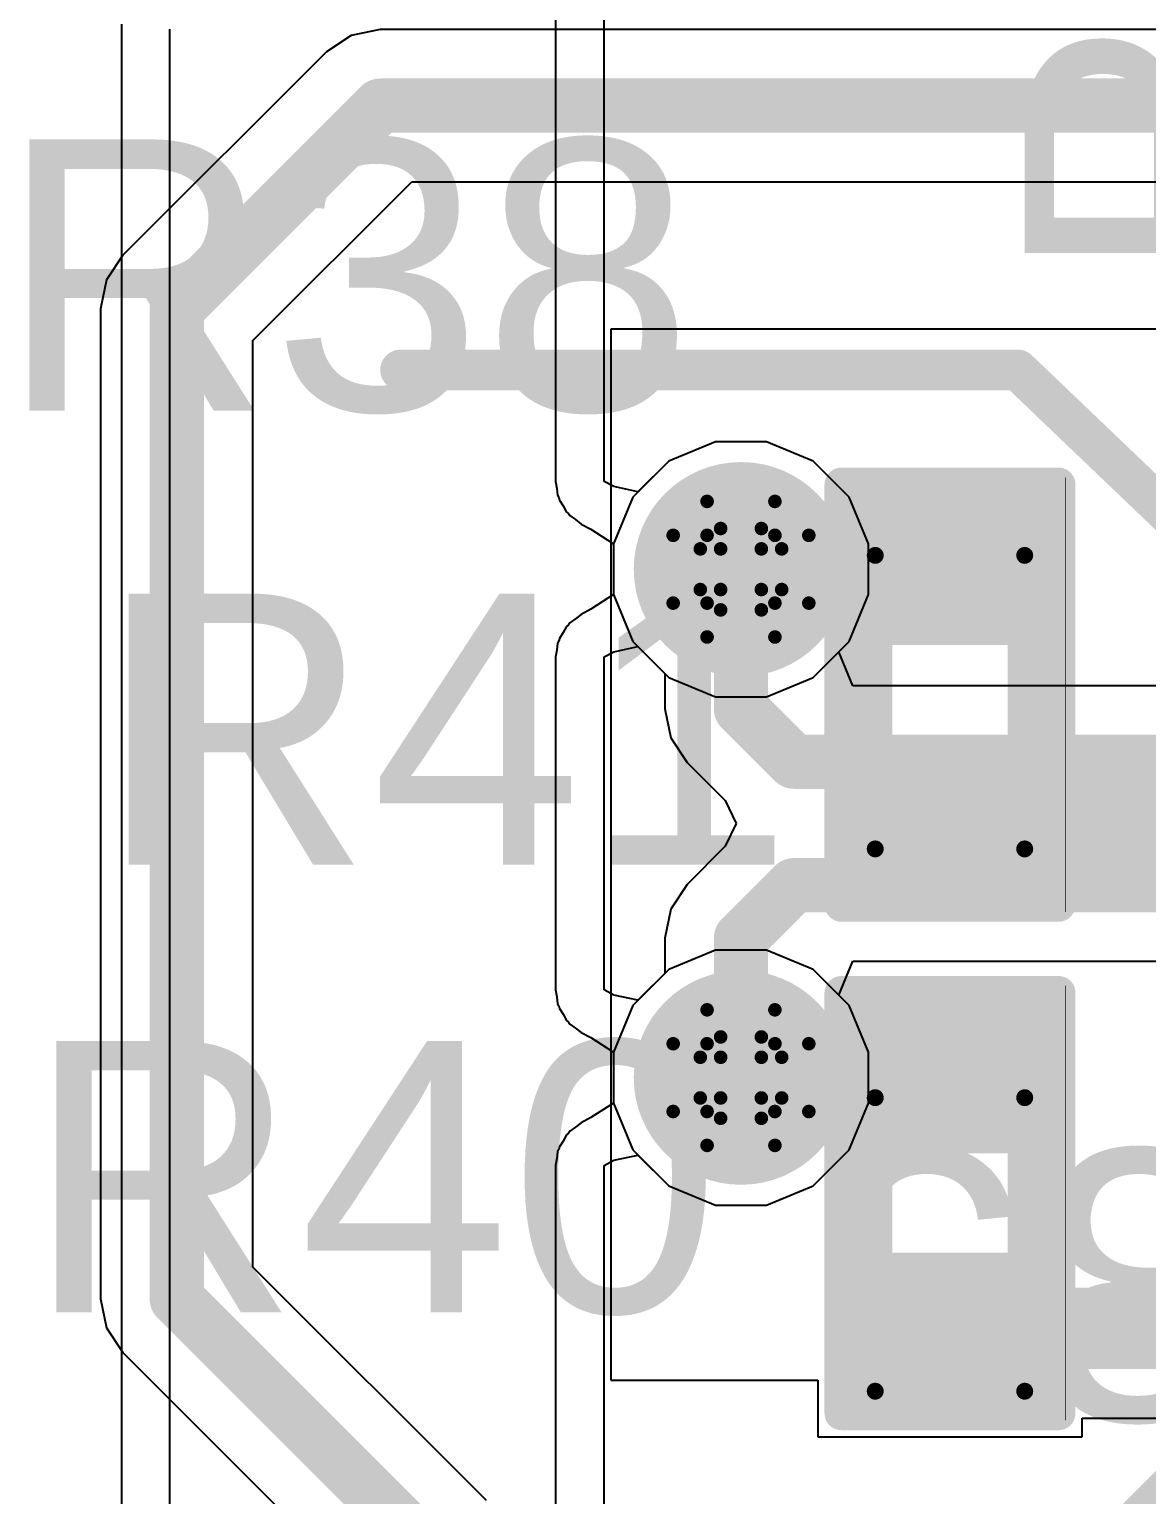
# Model space of a CAD drawing. Header units: inches. Extents: x -0.1 to 17.9, y -0.8 to 4.8.
# Drawn here: x 0.1643 to 0.329, y 1.1131 to 1.3293 of the extents above; entities that cross this region are included whole.
import ezdxf

# ---------------------------------------------------------------- set-up
doc = ezdxf.new("R2010")
doc.units = ezdxf.units.IN
doc.header["$MEASUREMENT"] = 0
for name, color, linetype in [('Bottom Layer 1', 5, 'Continuous'), ('Bottom Overlay', 54, 'Continuous'), ('Bottom Solder', 6, 'Continuous'), ('Drill Drawing', 1, 'Continuous'), ('GND+Signal', 16, 'Continuous'), ('Pad Holes', 156, 'Continuous'), ('PWR+Signal', 76, 'Continuous'), ('Top 3D Body', 56, 'Continuous'), ('Top Layer 1', 1, 'Continuous'), ('Top Overlay', 2, 'Continuous'), ('Top Paste', 8, 'Continuous'), ('Top Solder', 216, 'Continuous'), ('Via Holes', 16, 'Continuous')]:
    doc.layers.add(name, color=color, linetype=linetype)
doc.styles.add('Arial', font='', dxfattribs={"height": 0.2})
doc.styles.get('Arial').set_extended_font_data('Arial')

# ---------------------------------------------------------------- blocks, each defined once
blk = doc.blocks.new('R___0402_123')
at = {"layer": 'Top Layer 1'}
for points in [[(-0.0275, -0.0125), (-0.0275, 0.0125), (-0.0095, 0.0125), (-0.0095, -0.0125)], [(0.0095, -0.0125), (0.0095, 0.0125), (0.0275, 0.0125), (0.0275, -0.0125)]]:
    blk.add_hatch(color=1, dxfattribs=at).paths.add_polyline_path(points)
at = {"layer": 'Top Paste'}
for points in [[(-0.0275, -0.0125), (-0.0275, 0.0125), (-0.0095, 0.0125), (-0.0095, -0.0125)], [(0.0095, -0.0125), (0.0095, 0.0125), (0.0275, 0.0125), (0.0275, -0.0125)]]:
    blk.add_hatch(color=8, dxfattribs=at).paths.add_polyline_path(points)
at = {"layer": 'Top Solder'}
for points in [[(-0.02966, -0.01467), (-0.02966, 0.01466), (-0.00733, 0.01466), (-0.00733, -0.01467)], [(0.00734, -0.01467), (0.00734, 0.01466), (0.02967, 0.01466), (0.02967, -0.01467)]]:
    blk.add_hatch(color=216, dxfattribs=at).paths.add_polyline_path(points)
at = {"layer": 'Top Overlay'}
for points in [[(-0.031, 0.016, 0.005, 0.005, 0), (-0.031, -0.016, 0.005, 0.005, 0)], [(-0.031, 0.016, 0.005, 0.005, 0), (0.031, 0.016, 0.005, 0.005, 0)], [(0.031, 0.016, 0.005, 0.005, 0), (0.031, -0.016, 0.005, 0.005, 0)], [(-0.031, -0.016, 0.005, 0.005, 0), (0.031, -0.016, 0.005, 0.005, 0)], [(-0.032, -0.017, 0.000127, 0.000127, 0), (0.032, -0.017, 0.000127, 0.000127, 0)]]:
    blk.add_lwpolyline(points, format="xyseb", dxfattribs=at)
for points in [[(-0.03225, 0.016, 0.0025, 0.0025, 1), (-0.02975, 0.016, 0.0025, 0.0025, 1)], [(-0.03225, 0.016, 0.0025, 0.0025, 1), (-0.02975, 0.016, 0.0025, 0.0025, 1)], [(0.02975, 0.016, 0.0025, 0.0025, 1), (0.03225, 0.016, 0.0025, 0.0025, 1)], [(0.02975, 0.016, 0.0025, 0.0025, 1), (0.03225, 0.016, 0.0025, 0.0025, 1)], [(-0.03225, -0.016, 0.0025, 0.0025, 1), (-0.02975, -0.016, 0.0025, 0.0025, 1)], [(-0.03225, -0.016, 0.0025, 0.0025, 1), (-0.02975, -0.016, 0.0025, 0.0025, 1)], [(0.02975, -0.016, 0.0025, 0.0025, 1), (0.03225, -0.016, 0.0025, 0.0025, 1)], [(0.02975, -0.016, 0.0025, 0.0025, 1), (0.03225, -0.016, 0.0025, 0.0025, 1)], [(-0.03203, -0.017, 0.0000635, 0.0000635, 1), (-0.03197, -0.017, 0.0000635, 0.0000635, 1)], [(0.03197, -0.017, 0.0000635, 0.0000635, 1), (0.03203, -0.017, 0.0000635, 0.0000635, 1)]]:
    blk.add_lwpolyline(points, format="xyseb", close=True, dxfattribs=at)
blk = doc.blocks.new('R___0402_124')
at = {"layer": 'Top Layer 1'}
for points in [[(-0.0275, -0.0125), (-0.0275, 0.0125), (-0.0095, 0.0125), (-0.0095, -0.0125)], [(0.0095, -0.0125), (0.0095, 0.0125), (0.0275, 0.0125), (0.0275, -0.0125)]]:
    blk.add_hatch(color=1, dxfattribs=at).paths.add_polyline_path(points)
at = {"layer": 'Top Paste'}
for points in [[(-0.0275, -0.0125), (-0.0275, 0.0125), (-0.0095, 0.0125), (-0.0095, -0.0125)], [(0.0095, -0.0125), (0.0095, 0.0125), (0.0275, 0.0125), (0.0275, -0.0125)]]:
    blk.add_hatch(color=8, dxfattribs=at).paths.add_polyline_path(points)
at = {"layer": 'Top Solder'}
for points in [[(-0.02966, -0.01467), (-0.02966, 0.01466), (-0.00733, 0.01466), (-0.00733, -0.01467)], [(0.00734, -0.01467), (0.00734, 0.01466), (0.02967, 0.01466), (0.02967, -0.01467)]]:
    blk.add_hatch(color=216, dxfattribs=at).paths.add_polyline_path(points)
at = {"layer": 'Top Overlay'}
for points in [[(-0.031, 0.016, 0.005, 0.005, 0), (-0.031, -0.016, 0.005, 0.005, 0)], [(-0.031, 0.016, 0.005, 0.005, 0), (0.031, 0.016, 0.005, 0.005, 0)], [(0.031, 0.016, 0.005, 0.005, 0), (0.031, -0.016, 0.005, 0.005, 0)], [(-0.031, -0.016, 0.005, 0.005, 0), (0.031, -0.016, 0.005, 0.005, 0)], [(-0.032, -0.017, 0.000127, 0.000127, 0), (0.032, -0.017, 0.000127, 0.000127, 0)]]:
    blk.add_lwpolyline(points, format="xyseb", dxfattribs=at)
for points in [[(-0.03225, 0.016, 0.0025, 0.0025, 1), (-0.02975, 0.016, 0.0025, 0.0025, 1)], [(-0.03225, 0.016, 0.0025, 0.0025, 1), (-0.02975, 0.016, 0.0025, 0.0025, 1)], [(0.02975, 0.016, 0.0025, 0.0025, 1), (0.03225, 0.016, 0.0025, 0.0025, 1)], [(0.02975, 0.016, 0.0025, 0.0025, 1), (0.03225, 0.016, 0.0025, 0.0025, 1)], [(-0.03225, -0.016, 0.0025, 0.0025, 1), (-0.02975, -0.016, 0.0025, 0.0025, 1)], [(-0.03225, -0.016, 0.0025, 0.0025, 1), (-0.02975, -0.016, 0.0025, 0.0025, 1)], [(0.02975, -0.016, 0.0025, 0.0025, 1), (0.03225, -0.016, 0.0025, 0.0025, 1)], [(0.02975, -0.016, 0.0025, 0.0025, 1), (0.03225, -0.016, 0.0025, 0.0025, 1)], [(-0.03203, -0.017, 0.0000635, 0.0000635, 1), (-0.03197, -0.017, 0.0000635, 0.0000635, 1)], [(0.03197, -0.017, 0.0000635, 0.0000635, 1), (0.03203, -0.017, 0.0000635, 0.0000635, 1)]]:
    blk.add_lwpolyline(points, format="xyseb", close=True, dxfattribs=at)

msp = doc.modelspace()

# ---------------------------------------------------------------- hatches: boundary and pattern name
at = {"layer": 'Bottom Layer 1'}
h = msp.add_hatch(color=5, dxfattribs=at)
edge = h.paths.add_edge_path()
edge.add_arc((0.26919, 1.24961), 0.01181, 0, 360)
h = msp.add_hatch(color=5, dxfattribs=at)
edge = h.paths.add_edge_path()
edge.add_arc((0.26919, 1.17461), 0.01181, 0, 360)
at = {"layer": 'Bottom Solder'}
h = msp.add_hatch(color=6, dxfattribs=at)
edge = h.paths.add_edge_path()
edge.add_arc((0.26919, 1.24961), 0.01581, 0, 360)
h = msp.add_hatch(color=6, dxfattribs=at)
edge = h.paths.add_edge_path()
edge.add_arc((0.26919, 1.17461), 0.01581, 0, 360)
at = {"layer": 'GND+Signal'}
h = msp.add_hatch(color=16, dxfattribs=at)
edge = h.paths.add_edge_path()
edge.add_arc((0.26919, 1.24961), 0.01181, 0, 360)
h = msp.add_hatch(color=16, dxfattribs=at)
edge = h.paths.add_edge_path()
edge.add_arc((0.26919, 1.17461), 0.01181, 0, 360)
at = {"layer": 'Pad Holes'}
h = msp.add_hatch(color=7, dxfattribs=at)
edge = h.paths.add_edge_path()
edge.add_arc((0.219, 1.279), 0.0015, 0, 360)
h = msp.add_hatch(color=7, dxfattribs=at)
edge = h.paths.add_edge_path()
edge.add_arc((0.31, 1.279), 0.0015, 0, 360)
h = msp.add_hatch(color=7, dxfattribs=at)
edge = h.paths.add_edge_path()
edge.add_arc((0.31, 1.279), 0.0015, 0, 360)
h = msp.add_hatch(color=7, dxfattribs=at)
edge = h.paths.add_edge_path()
edge.add_arc((0.28898, 1.25165), 0.00125, 0, 360)
h = msp.add_hatch(color=7, dxfattribs=at)
edge = h.paths.add_edge_path()
edge.add_arc((0.31102, 1.25165), 0.00125, 0, 360)
h = msp.add_hatch(color=7, dxfattribs=at)
edge = h.paths.add_edge_path()
edge.add_arc((0.28898, 1.20835), 0.00125, 0, 360)
h = msp.add_hatch(color=7, dxfattribs=at)
edge = h.paths.add_edge_path()
edge.add_arc((0.31102, 1.20835), 0.00125, 0, 360)
h = msp.add_hatch(color=7, dxfattribs=at)
edge = h.paths.add_edge_path()
edge.add_arc((0.28898, 1.17165), 0.00125, 0, 360)
h = msp.add_hatch(color=7, dxfattribs=at)
edge = h.paths.add_edge_path()
edge.add_arc((0.31102, 1.17165), 0.00125, 0, 360)
h = msp.add_hatch(color=7, dxfattribs=at)
edge = h.paths.add_edge_path()
edge.add_arc((0.28898, 1.12835), 0.00125, 0, 360)
h = msp.add_hatch(color=7, dxfattribs=at)
edge = h.paths.add_edge_path()
edge.add_arc((0.31102, 1.12835), 0.00125, 0, 360)
at = {"layer": 'PWR+Signal'}
h = msp.add_hatch(color=76, dxfattribs=at)
edge = h.paths.add_edge_path()
edge.add_arc((0.26919, 1.24961), 0.01181, 0, 360)
h = msp.add_hatch(color=76, dxfattribs=at)
edge = h.paths.add_edge_path()
edge.add_arc((0.26919, 1.17461), 0.01181, 0, 360)
at = {"layer": 'Top 3D Body'}
h = msp.add_hatch(color=56, dxfattribs=at)
edge = h.paths.add_edge_path()
edge.add_arc((0.219, 1.279), 0.0015, 0, 360)
h = msp.add_hatch(color=56, dxfattribs=at)
edge = h.paths.add_edge_path()
edge.add_arc((0.31, 1.279), 0.0015, 0, 360)
h = msp.add_hatch(color=56, dxfattribs=at)
edge = h.paths.add_edge_path()
edge.add_arc((0.31, 1.279), 0.0015, 0, 360)
h = msp.add_hatch(color=56, dxfattribs=at)
edge = h.paths.add_edge_path()
edge.add_arc((0.28898, 1.25165), 0.00125, 0, 360)
h = msp.add_hatch(color=56, dxfattribs=at)
edge = h.paths.add_edge_path()
edge.add_arc((0.31102, 1.25165), 0.00125, 0, 360)
h = msp.add_hatch(color=56, dxfattribs=at)
edge = h.paths.add_edge_path()
edge.add_arc((0.28898, 1.20835), 0.00125, 0, 360)
h = msp.add_hatch(color=56, dxfattribs=at)
edge = h.paths.add_edge_path()
edge.add_arc((0.31102, 1.20835), 0.00125, 0, 360)
h = msp.add_hatch(color=56, dxfattribs=at)
edge = h.paths.add_edge_path()
edge.add_arc((0.28898, 1.17165), 0.00125, 0, 360)
h = msp.add_hatch(color=56, dxfattribs=at)
edge = h.paths.add_edge_path()
edge.add_arc((0.31102, 1.17165), 0.00125, 0, 360)
h = msp.add_hatch(color=56, dxfattribs=at)
edge = h.paths.add_edge_path()
edge.add_arc((0.28898, 1.12835), 0.00125, 0, 360)
h = msp.add_hatch(color=56, dxfattribs=at)
edge = h.paths.add_edge_path()
edge.add_arc((0.31102, 1.12835), 0.00125, 0, 360)
at = {"layer": 'Top Layer 1'}
h = msp.add_hatch(color=1, dxfattribs=at)
edge = h.paths.add_edge_path()
edge.add_arc((0.26919, 1.24961), 0.01181, 0, 360)
h = msp.add_hatch(color=1, dxfattribs=at)
edge = h.paths.add_edge_path()
edge.add_arc((0.26919, 1.17461), 0.01181, 0, 360)
at = {"layer": 'Via Holes'}
h = msp.add_hatch(color=7, dxfattribs=at)
edge = h.paths.add_edge_path()
edge.add_arc((0.26919, 1.24961), 0.00591, 0, 360)
h = msp.add_hatch(color=7, dxfattribs=at)
edge = h.paths.add_edge_path()
edge.add_arc((0.26919, 1.17461), 0.00591, 0, 360)

# ---------------------------------------------------------------- linework, layer by layer
at = {"layer": 'Bottom Layer 1'}
for p, q in [((0.26545, 1.26842), (0.25853, 1.26555)), ((0.27293, 1.26842), (0.26545, 1.26842)), ((0.27985, 1.26555), (0.27293, 1.26842)), ((0.25853, 1.26555), (0.25324, 1.26026)), ((0.28514, 1.26026), (0.27985, 1.26555)), ((0.25324, 1.26026), (0.25038, 1.25335)), ((0.288, 1.25335), (0.28514, 1.26026)), ((0.25038, 1.25335), (0.25038, 1.24586)), ((0.288, 1.24586), (0.288, 1.25335)), ((0.25038, 1.24586), (0.25324, 1.23895)), ((0.28514, 1.23895), (0.288, 1.24586)), ((0.25324, 1.23895), (0.25853, 1.23366)), ((0.27985, 1.23366), (0.28514, 1.23895)), ((0.25853, 1.23366), (0.26545, 1.2308)), ((0.27293, 1.2308), (0.27985, 1.23366)), ((0.26545, 1.2308), (0.27293, 1.2308)), ((0.26545, 1.19342), (0.25853, 1.19055)), ((0.27293, 1.19342), (0.26545, 1.19342)), ((0.27985, 1.19055), (0.27293, 1.19342)), ((0.25853, 1.19055), (0.25324, 1.18526)), ((0.28514, 1.18526), (0.27985, 1.19055)), ((0.25324, 1.18526), (0.25038, 1.17835)), ((0.288, 1.17835), (0.28514, 1.18526)), ((0.25038, 1.17835), (0.25038, 1.17086)), ((0.288, 1.17086), (0.288, 1.17835)), ((0.25038, 1.17086), (0.25324, 1.16395)), ((0.28514, 1.16395), (0.288, 1.17086)), ((0.25324, 1.16395), (0.25853, 1.15866)), ((0.27985, 1.15866), (0.28514, 1.16395)), ((0.25853, 1.15866), (0.26545, 1.15579)), ((0.27293, 1.15579), (0.27985, 1.15866)), ((0.26545, 1.15579), (0.27293, 1.15579))]:
    msp.add_line(p, q, dxfattribs=at)
at = {"layer": 'Drill Drawing'}
for points in [[(0.26419, 1.25461, 0.002, 0.002, 0), (0.26419, 1.25961, 0.002, 0.002, 0)], [(0.26419, 1.25961, 0.002, 0.002, 0), (0.27419, 1.25961, 0.002, 0.002, 0)], [(0.27419, 1.25461, 0.002, 0.002, 0), (0.27419, 1.25961, 0.002, 0.002, 0)], [(0.26619, 1.25261, 0.002, 0.002, 0), (0.26619, 1.25561, 0.002, 0.002, 0)], [(0.26619, 1.25561, 0.002, 0.002, 0), (0.27219, 1.25561, 0.002, 0.002, 0)], [(0.27219, 1.25261, 0.002, 0.002, 0), (0.27219, 1.25561, 0.002, 0.002, 0)], [(0.25919, 1.24461, 0.002, 0.002, 0), (0.25919, 1.25461, 0.002, 0.002, 0)], [(0.25919, 1.25461, 0.002, 0.002, 0), (0.26419, 1.25461, 0.002, 0.002, 0)], [(0.27419, 1.25461, 0.002, 0.002, 0), (0.27919, 1.25461, 0.002, 0.002, 0)], [(0.27919, 1.24461, 0.002, 0.002, 0), (0.27919, 1.25461, 0.002, 0.002, 0)], [(0.26319, 1.24661, 0.002, 0.002, 0), (0.26319, 1.25261, 0.002, 0.002, 0)], [(0.26319, 1.25261, 0.002, 0.002, 0), (0.26619, 1.25261, 0.002, 0.002, 0)], [(0.27219, 1.25261, 0.002, 0.002, 0), (0.27519, 1.25261, 0.002, 0.002, 0)], [(0.27519, 1.24661, 0.002, 0.002, 0), (0.27519, 1.25261, 0.002, 0.002, 0)], [(0.26319, 1.24661, 0.002, 0.002, 0), (0.26619, 1.24661, 0.002, 0.002, 0)], [(0.26619, 1.24361, 0.002, 0.002, 0), (0.26619, 1.24661, 0.002, 0.002, 0)], [(0.27219, 1.24661, 0.002, 0.002, 0), (0.27519, 1.24661, 0.002, 0.002, 0)], [(0.27219, 1.24361, 0.002, 0.002, 0), (0.27219, 1.24661, 0.002, 0.002, 0)], [(0.25919, 1.24461, 0.002, 0.002, 0), (0.26419, 1.24461, 0.002, 0.002, 0)], [(0.26419, 1.23961, 0.002, 0.002, 0), (0.26419, 1.24461, 0.002, 0.002, 0)], [(0.27419, 1.24461, 0.002, 0.002, 0), (0.27919, 1.24461, 0.002, 0.002, 0)], [(0.27419, 1.23961, 0.002, 0.002, 0), (0.27419, 1.24461, 0.002, 0.002, 0)], [(0.26619, 1.24361, 0.002, 0.002, 0), (0.27219, 1.24361, 0.002, 0.002, 0)], [(0.26419, 1.23961, 0.002, 0.002, 0), (0.27419, 1.23961, 0.002, 0.002, 0)], [(0.26419, 1.17961, 0.002, 0.002, 0), (0.26419, 1.18461, 0.002, 0.002, 0)], [(0.26419, 1.18461, 0.002, 0.002, 0), (0.27419, 1.18461, 0.002, 0.002, 0)], [(0.27419, 1.17961, 0.002, 0.002, 0), (0.27419, 1.18461, 0.002, 0.002, 0)], [(0.25919, 1.16961, 0.002, 0.002, 0), (0.25919, 1.17961, 0.002, 0.002, 0)], [(0.25919, 1.17961, 0.002, 0.002, 0), (0.26419, 1.17961, 0.002, 0.002, 0)], [(0.26619, 1.17761, 0.002, 0.002, 0), (0.26619, 1.18061, 0.002, 0.002, 0)], [(0.26619, 1.18061, 0.002, 0.002, 0), (0.27219, 1.18061, 0.002, 0.002, 0)], [(0.27219, 1.17761, 0.002, 0.002, 0), (0.27219, 1.18061, 0.002, 0.002, 0)], [(0.27419, 1.17961, 0.002, 0.002, 0), (0.27919, 1.17961, 0.002, 0.002, 0)], [(0.27919, 1.16961, 0.002, 0.002, 0), (0.27919, 1.17961, 0.002, 0.002, 0)], [(0.26319, 1.17161, 0.002, 0.002, 0), (0.26319, 1.17761, 0.002, 0.002, 0)], [(0.26319, 1.17761, 0.002, 0.002, 0), (0.26619, 1.17761, 0.002, 0.002, 0)], [(0.27219, 1.17761, 0.002, 0.002, 0), (0.27519, 1.17761, 0.002, 0.002, 0)], [(0.27519, 1.17161, 0.002, 0.002, 0), (0.27519, 1.17761, 0.002, 0.002, 0)], [(0.26319, 1.17161, 0.002, 0.002, 0), (0.26619, 1.17161, 0.002, 0.002, 0)], [(0.26619, 1.16861, 0.002, 0.002, 0), (0.26619, 1.17161, 0.002, 0.002, 0)], [(0.27219, 1.17161, 0.002, 0.002, 0), (0.27519, 1.17161, 0.002, 0.002, 0)], [(0.27219, 1.16861, 0.002, 0.002, 0), (0.27219, 1.17161, 0.002, 0.002, 0)], [(0.25919, 1.16961, 0.002, 0.002, 0), (0.26419, 1.16961, 0.002, 0.002, 0)], [(0.26419, 1.16461, 0.002, 0.002, 0), (0.26419, 1.16961, 0.002, 0.002, 0)], [(0.26619, 1.16861, 0.002, 0.002, 0), (0.27219, 1.16861, 0.002, 0.002, 0)], [(0.27419, 1.16961, 0.002, 0.002, 0), (0.27919, 1.16961, 0.002, 0.002, 0)], [(0.27419, 1.16461, 0.002, 0.002, 0), (0.27419, 1.16961, 0.002, 0.002, 0)], [(0.26419, 1.16461, 0.002, 0.002, 0), (0.27419, 1.16461, 0.002, 0.002, 0)]]:
    msp.add_lwpolyline(points, format="xyseb", dxfattribs=at)
for points in [[(0.26369, 1.25961, 0.001, 0.001, 1), (0.26469, 1.25961, 0.001, 0.001, 1)], [(0.26369, 1.25961, 0.001, 0.001, 1), (0.26469, 1.25961, 0.001, 0.001, 1)], [(0.27369, 1.25961, 0.001, 0.001, 1), (0.27469, 1.25961, 0.001, 0.001, 1)], [(0.27369, 1.25961, 0.001, 0.001, 1), (0.27469, 1.25961, 0.001, 0.001, 1)], [(0.26569, 1.25561, 0.001, 0.001, 1), (0.26669, 1.25561, 0.001, 0.001, 1)], [(0.26569, 1.25561, 0.001, 0.001, 1), (0.26669, 1.25561, 0.001, 0.001, 1)], [(0.27169, 1.25561, 0.001, 0.001, 1), (0.27269, 1.25561, 0.001, 0.001, 1)], [(0.27169, 1.25561, 0.001, 0.001, 1), (0.27269, 1.25561, 0.001, 0.001, 1)], [(0.25869, 1.25461, 0.001, 0.001, 1), (0.25969, 1.25461, 0.001, 0.001, 1)], [(0.25869, 1.25461, 0.001, 0.001, 1), (0.25969, 1.25461, 0.001, 0.001, 1)], [(0.26369, 1.25461, 0.001, 0.001, 1), (0.26469, 1.25461, 0.001, 0.001, 1)], [(0.26369, 1.25461, 0.001, 0.001, 1), (0.26469, 1.25461, 0.001, 0.001, 1)], [(0.27369, 1.25461, 0.001, 0.001, 1), (0.27469, 1.25461, 0.001, 0.001, 1)], [(0.27369, 1.25461, 0.001, 0.001, 1), (0.27469, 1.25461, 0.001, 0.001, 1)], [(0.27869, 1.25461, 0.001, 0.001, 1), (0.27969, 1.25461, 0.001, 0.001, 1)], [(0.27869, 1.25461, 0.001, 0.001, 1), (0.27969, 1.25461, 0.001, 0.001, 1)], [(0.26269, 1.25261, 0.001, 0.001, 1), (0.26369, 1.25261, 0.001, 0.001, 1)], [(0.26269, 1.25261, 0.001, 0.001, 1), (0.26369, 1.25261, 0.001, 0.001, 1)], [(0.26569, 1.25261, 0.001, 0.001, 1), (0.26669, 1.25261, 0.001, 0.001, 1)], [(0.26569, 1.25261, 0.001, 0.001, 1), (0.26669, 1.25261, 0.001, 0.001, 1)], [(0.27169, 1.25261, 0.001, 0.001, 1), (0.27269, 1.25261, 0.001, 0.001, 1)], [(0.27169, 1.25261, 0.001, 0.001, 1), (0.27269, 1.25261, 0.001, 0.001, 1)], [(0.27469, 1.25261, 0.001, 0.001, 1), (0.27569, 1.25261, 0.001, 0.001, 1)], [(0.27469, 1.25261, 0.001, 0.001, 1), (0.27569, 1.25261, 0.001, 0.001, 1)], [(0.26269, 1.24661, 0.001, 0.001, 1), (0.26369, 1.24661, 0.001, 0.001, 1)], [(0.26269, 1.24661, 0.001, 0.001, 1), (0.26369, 1.24661, 0.001, 0.001, 1)], [(0.26569, 1.24661, 0.001, 0.001, 1), (0.26669, 1.24661, 0.001, 0.001, 1)], [(0.26569, 1.24661, 0.001, 0.001, 1), (0.26669, 1.24661, 0.001, 0.001, 1)], [(0.27169, 1.24661, 0.001, 0.001, 1), (0.27269, 1.24661, 0.001, 0.001, 1)], [(0.27169, 1.24661, 0.001, 0.001, 1), (0.27269, 1.24661, 0.001, 0.001, 1)], [(0.27469, 1.24661, 0.001, 0.001, 1), (0.27569, 1.24661, 0.001, 0.001, 1)], [(0.27469, 1.24661, 0.001, 0.001, 1), (0.27569, 1.24661, 0.001, 0.001, 1)], [(0.25869, 1.24461, 0.001, 0.001, 1), (0.25969, 1.24461, 0.001, 0.001, 1)], [(0.25869, 1.24461, 0.001, 0.001, 1), (0.25969, 1.24461, 0.001, 0.001, 1)], [(0.26369, 1.24461, 0.001, 0.001, 1), (0.26469, 1.24461, 0.001, 0.001, 1)], [(0.26369, 1.24461, 0.001, 0.001, 1), (0.26469, 1.24461, 0.001, 0.001, 1)], [(0.27369, 1.24461, 0.001, 0.001, 1), (0.27469, 1.24461, 0.001, 0.001, 1)], [(0.27369, 1.24461, 0.001, 0.001, 1), (0.27469, 1.24461, 0.001, 0.001, 1)], [(0.27869, 1.24461, 0.001, 0.001, 1), (0.27969, 1.24461, 0.001, 0.001, 1)], [(0.27869, 1.24461, 0.001, 0.001, 1), (0.27969, 1.24461, 0.001, 0.001, 1)], [(0.26569, 1.24361, 0.001, 0.001, 1), (0.26669, 1.24361, 0.001, 0.001, 1)], [(0.26569, 1.24361, 0.001, 0.001, 1), (0.26669, 1.24361, 0.001, 0.001, 1)], [(0.27169, 1.24361, 0.001, 0.001, 1), (0.27269, 1.24361, 0.001, 0.001, 1)], [(0.27169, 1.24361, 0.001, 0.001, 1), (0.27269, 1.24361, 0.001, 0.001, 1)], [(0.26369, 1.23961, 0.001, 0.001, 1), (0.26469, 1.23961, 0.001, 0.001, 1)], [(0.26369, 1.23961, 0.001, 0.001, 1), (0.26469, 1.23961, 0.001, 0.001, 1)], [(0.27369, 1.23961, 0.001, 0.001, 1), (0.27469, 1.23961, 0.001, 0.001, 1)], [(0.27369, 1.23961, 0.001, 0.001, 1), (0.27469, 1.23961, 0.001, 0.001, 1)], [(0.26369, 1.18461, 0.001, 0.001, 1), (0.26469, 1.18461, 0.001, 0.001, 1)], [(0.26369, 1.18461, 0.001, 0.001, 1), (0.26469, 1.18461, 0.001, 0.001, 1)], [(0.27369, 1.18461, 0.001, 0.001, 1), (0.27469, 1.18461, 0.001, 0.001, 1)], [(0.27369, 1.18461, 0.001, 0.001, 1), (0.27469, 1.18461, 0.001, 0.001, 1)], [(0.25869, 1.17961, 0.001, 0.001, 1), (0.25969, 1.17961, 0.001, 0.001, 1)], [(0.25869, 1.17961, 0.001, 0.001, 1), (0.25969, 1.17961, 0.001, 0.001, 1)], [(0.26369, 1.17961, 0.001, 0.001, 1), (0.26469, 1.17961, 0.001, 0.001, 1)], [(0.26369, 1.17961, 0.001, 0.001, 1), (0.26469, 1.17961, 0.001, 0.001, 1)], [(0.26569, 1.18061, 0.001, 0.001, 1), (0.26669, 1.18061, 0.001, 0.001, 1)], [(0.26569, 1.18061, 0.001, 0.001, 1), (0.26669, 1.18061, 0.001, 0.001, 1)], [(0.27169, 1.18061, 0.001, 0.001, 1), (0.27269, 1.18061, 0.001, 0.001, 1)], [(0.27169, 1.18061, 0.001, 0.001, 1), (0.27269, 1.18061, 0.001, 0.001, 1)], [(0.27369, 1.17961, 0.001, 0.001, 1), (0.27469, 1.17961, 0.001, 0.001, 1)], [(0.27369, 1.17961, 0.001, 0.001, 1), (0.27469, 1.17961, 0.001, 0.001, 1)], [(0.27869, 1.17961, 0.001, 0.001, 1), (0.27969, 1.17961, 0.001, 0.001, 1)], [(0.27869, 1.17961, 0.001, 0.001, 1), (0.27969, 1.17961, 0.001, 0.001, 1)], [(0.26269, 1.17761, 0.001, 0.001, 1), (0.26369, 1.17761, 0.001, 0.001, 1)], [(0.26269, 1.17761, 0.001, 0.001, 1), (0.26369, 1.17761, 0.001, 0.001, 1)], [(0.26569, 1.17761, 0.001, 0.001, 1), (0.26669, 1.17761, 0.001, 0.001, 1)], [(0.26569, 1.17761, 0.001, 0.001, 1), (0.26669, 1.17761, 0.001, 0.001, 1)], [(0.27169, 1.17761, 0.001, 0.001, 1), (0.27269, 1.17761, 0.001, 0.001, 1)], [(0.27169, 1.17761, 0.001, 0.001, 1), (0.27269, 1.17761, 0.001, 0.001, 1)], [(0.27469, 1.17761, 0.001, 0.001, 1), (0.27569, 1.17761, 0.001, 0.001, 1)], [(0.27469, 1.17761, 0.001, 0.001, 1), (0.27569, 1.17761, 0.001, 0.001, 1)], [(0.26269, 1.17161, 0.001, 0.001, 1), (0.26369, 1.17161, 0.001, 0.001, 1)], [(0.26269, 1.17161, 0.001, 0.001, 1), (0.26369, 1.17161, 0.001, 0.001, 1)], [(0.26569, 1.17161, 0.001, 0.001, 1), (0.26669, 1.17161, 0.001, 0.001, 1)], [(0.26569, 1.17161, 0.001, 0.001, 1), (0.26669, 1.17161, 0.001, 0.001, 1)], [(0.27169, 1.17161, 0.001, 0.001, 1), (0.27269, 1.17161, 0.001, 0.001, 1)], [(0.27169, 1.17161, 0.001, 0.001, 1), (0.27269, 1.17161, 0.001, 0.001, 1)], [(0.27469, 1.17161, 0.001, 0.001, 1), (0.27569, 1.17161, 0.001, 0.001, 1)], [(0.27469, 1.17161, 0.001, 0.001, 1), (0.27569, 1.17161, 0.001, 0.001, 1)], [(0.25869, 1.16961, 0.001, 0.001, 1), (0.25969, 1.16961, 0.001, 0.001, 1)], [(0.25869, 1.16961, 0.001, 0.001, 1), (0.25969, 1.16961, 0.001, 0.001, 1)], [(0.26369, 1.16961, 0.001, 0.001, 1), (0.26469, 1.16961, 0.001, 0.001, 1)], [(0.26369, 1.16961, 0.001, 0.001, 1), (0.26469, 1.16961, 0.001, 0.001, 1)], [(0.26569, 1.16861, 0.001, 0.001, 1), (0.26669, 1.16861, 0.001, 0.001, 1)], [(0.26569, 1.16861, 0.001, 0.001, 1), (0.26669, 1.16861, 0.001, 0.001, 1)], [(0.27169, 1.16861, 0.001, 0.001, 1), (0.27269, 1.16861, 0.001, 0.001, 1)], [(0.27169, 1.16861, 0.001, 0.001, 1), (0.27269, 1.16861, 0.001, 0.001, 1)], [(0.27369, 1.16961, 0.001, 0.001, 1), (0.27469, 1.16961, 0.001, 0.001, 1)], [(0.27369, 1.16961, 0.001, 0.001, 1), (0.27469, 1.16961, 0.001, 0.001, 1)], [(0.27869, 1.16961, 0.001, 0.001, 1), (0.27969, 1.16961, 0.001, 0.001, 1)], [(0.27869, 1.16961, 0.001, 0.001, 1), (0.27969, 1.16961, 0.001, 0.001, 1)], [(0.26369, 1.16461, 0.001, 0.001, 1), (0.26469, 1.16461, 0.001, 0.001, 1)], [(0.26369, 1.16461, 0.001, 0.001, 1), (0.26469, 1.16461, 0.001, 0.001, 1)], [(0.27369, 1.16461, 0.001, 0.001, 1), (0.27469, 1.16461, 0.001, 0.001, 1)], [(0.27369, 1.16461, 0.001, 0.001, 1), (0.27469, 1.16461, 0.001, 0.001, 1)]]:
    msp.add_lwpolyline(points, format="xyseb", close=True, dxfattribs=at)
at = {"layer": 'GND+Signal'}
for p, q in [((0.21171, 1.32836), (0.20807, 1.32593)), ((0.216, 1.32922), (0.21171, 1.32836)), ((0.83735, 1.32922), (0.216, 1.32922)), ((0.216, 1.32922), (0.216, 1.32922)), ((0.20807, 1.32593), (0.17807, 1.29593)), ((0.19722, 1.28335), (0.22065, 1.30678)), ((0.22065, 1.30678), (0.842, 1.30678)), ((0.17807, 1.29593), (0.17564, 1.29229)), ((0.17564, 1.29229), (0.17478, 1.288)), ((0.17478, 1.288), (0.17478, 1.288)), ((0.17478, 1.288), (0.17478, 1.142)), ((0.19722, 1.14665), (0.19722, 1.28335)), ((0.26545, 1.26842), (0.25853, 1.26555)), ((0.27293, 1.26842), (0.26545, 1.26842)), ((0.27985, 1.26555), (0.27293, 1.26842)), ((0.25853, 1.26555), (0.25324, 1.26026)), ((0.28514, 1.26026), (0.27985, 1.26555)), ((0.25324, 1.26026), (0.25038, 1.25335)), ((0.288, 1.25335), (0.28514, 1.26026)), ((0.25038, 1.25335), (0.25038, 1.24586)), ((0.288, 1.24586), (0.288, 1.25335)), ((0.25038, 1.24586), (0.25324, 1.23895)), ((0.28514, 1.23895), (0.288, 1.24586)), ((0.25324, 1.23895), (0.25797, 1.23422)), ((0.28361, 1.23743), (0.28514, 1.23895)), ((0.28569, 1.23243), (0.28361, 1.23743)), ((0.25797, 1.23422), (0.25797, 1.22902)), ((0.36432, 1.23243), (0.28569, 1.23243)), ((0.25797, 1.22902), (0.25797, 1.22902)), ((0.25797, 1.22902), (0.25883, 1.22473)), ((0.25883, 1.22473), (0.26126, 1.22109)), ((0.26126, 1.22109), (0.26687, 1.21548)), ((0.26687, 1.21548), (0.2685, 1.21211)), ((0.2685, 1.21211), (0.26687, 1.20873)), ((0.26687, 1.20873), (0.26126, 1.20312)), ((0.26126, 1.20312), (0.25883, 1.19948)), ((0.25883, 1.19948), (0.25797, 1.19519)), ((0.25797, 1.19519), (0.25797, 1.19519)), ((0.25797, 1.19519), (0.25797, 1.18999)), ((0.28361, 1.18678), (0.28569, 1.19178)), ((0.28569, 1.19178), (0.36432, 1.19178)), ((0.25797, 1.18999), (0.25324, 1.18526)), ((0.28514, 1.18526), (0.28361, 1.18678)), ((0.25324, 1.18526), (0.25038, 1.17835)), ((0.288, 1.17835), (0.28514, 1.18526)), ((0.25038, 1.17835), (0.25038, 1.17086)), ((0.288, 1.17086), (0.288, 1.17835)), ((0.25038, 1.17086), (0.25324, 1.16395)), ((0.28514, 1.16395), (0.288, 1.17086)), ((0.25324, 1.16395), (0.25853, 1.15866)), ((0.27985, 1.15866), (0.28514, 1.16395)), ((0.25853, 1.15866), (0.26545, 1.15579)), ((0.27293, 1.15579), (0.27985, 1.15866)), ((0.26545, 1.15579), (0.27293, 1.15579)), ((0.23165, 1.11222), (0.19722, 1.14665)), ((0.17478, 1.142), (0.17478, 1.142)), ((0.17478, 1.142), (0.17564, 1.13771)), ((0.17564, 1.13771), (0.17807, 1.13407)), ((0.17807, 1.13407), (0.21907, 1.09307))]:
    msp.add_line(p, q, dxfattribs=at)
for points in [[(0.186, 1.288, 0.008, 0.008, 0), (0.216, 1.318, 0.008, 0.008, 0)], [(0.216, 1.318, 0.008, 0.008, 0), (0.842, 1.318, 0.008, 0.008, 0)], [(0.186, 1.142, 0.008, 0.008, 0), (0.186, 1.288, 0.008, 0.008, 0)], [(0.26919, 1.22902, 0.008, 0.008, 0), (0.26919, 1.24961, 0.008, 0.008, 0)], [(0.26919, 1.22902, 0.008, 0.008, 0), (0.277, 1.22121, 0.008, 0.008, 0)], [(0.277, 1.22121, 0.008, 0.008, 0), (0.92346, 1.22121, 0.008, 0.008, 0)], [(0.26919, 1.19519, 0.008, 0.008, 0), (0.277, 1.203, 0.008, 0.008, 0)], [(0.277, 1.203, 0.008, 0.008, 0), (0.931, 1.203, 0.008, 0.008, 0)], [(0.26919, 1.17461, 0.008, 0.008, 0), (0.26919, 1.19519, 0.008, 0.008, 0)], [(0.186, 1.142, 0.008, 0.008, 0), (0.227, 1.101, 0.008, 0.008, 0)]]:
    msp.add_lwpolyline(points, format="xyseb", dxfattribs=at)
for points in [[(0.214, 1.318, 0.004, 0.004, 1), (0.218, 1.318, 0.004, 0.004, 1)], [(0.214, 1.318, 0.004, 0.004, 1), (0.218, 1.318, 0.004, 0.004, 1)], [(0.184, 1.288, 0.004, 0.004, 1), (0.188, 1.288, 0.004, 0.004, 1)], [(0.184, 1.288, 0.004, 0.004, 1), (0.188, 1.288, 0.004, 0.004, 1)], [(0.26719, 1.24961, 0.004, 0.004, 1), (0.27119, 1.24961, 0.004, 0.004, 1)], [(0.26719, 1.22902, 0.004, 0.004, 1), (0.27119, 1.22902, 0.004, 0.004, 1)], [(0.26719, 1.22902, 0.004, 0.004, 1), (0.27119, 1.22902, 0.004, 0.004, 1)], [(0.275, 1.22121, 0.004, 0.004, 1), (0.279, 1.22121, 0.004, 0.004, 1)], [(0.275, 1.22121, 0.004, 0.004, 1), (0.279, 1.22121, 0.004, 0.004, 1)], [(0.275, 1.203, 0.004, 0.004, 1), (0.279, 1.203, 0.004, 0.004, 1)], [(0.275, 1.203, 0.004, 0.004, 1), (0.279, 1.203, 0.004, 0.004, 1)], [(0.26719, 1.19519, 0.004, 0.004, 1), (0.27119, 1.19519, 0.004, 0.004, 1)], [(0.26719, 1.19519, 0.004, 0.004, 1), (0.27119, 1.19519, 0.004, 0.004, 1)], [(0.26719, 1.17461, 0.004, 0.004, 1), (0.27119, 1.17461, 0.004, 0.004, 1)], [(0.184, 1.142, 0.004, 0.004, 1), (0.188, 1.142, 0.004, 0.004, 1)], [(0.184, 1.142, 0.004, 0.004, 1), (0.188, 1.142, 0.004, 0.004, 1)]]:
    msp.add_lwpolyline(points, format="xyseb", close=True, dxfattribs=at)
at = {"layer": 'PWR+Signal'}
for p, q in [((0.24186, 1.39335), (0.24186, 1.26255)), ((0.249, 1.26255), (0.249, 1.39335)), ((0.26545, 1.26842), (0.25853, 1.26555)), ((0.27293, 1.26842), (0.26545, 1.26842)), ((0.27985, 1.26555), (0.27293, 1.26842)), ((0.25853, 1.26555), (0.254, 1.26102)), ((0.28514, 1.26026), (0.27985, 1.26555)), ((0.24186, 1.26255), (0.24206, 1.26154)), ((0.25042, 1.26179), (0.249, 1.26255)), ((0.24206, 1.26154), (0.24216, 1.26051)), ((0.24216, 1.26051), (0.24233, 1.26018)), ((0.254, 1.26102), (0.25042, 1.26179)), ((0.24233, 1.26018), (0.24241, 1.25982)), ((0.24241, 1.25982), (0.24298, 1.25896)), ((0.24298, 1.25896), (0.24346, 1.25805)), ((0.288, 1.25335), (0.28514, 1.26026)), ((0.24346, 1.25805), (0.24375, 1.25781)), ((0.24375, 1.25781), (0.24395, 1.25751)), ((0.24395, 1.25751), (0.24481, 1.25693)), ((0.24481, 1.25693), (0.24561, 1.25627)), ((0.24561, 1.25627), (0.24703, 1.25551)), ((0.24703, 1.25551), (0.25038, 1.25335)), ((0.25038, 1.25335), (0.25038, 1.24586)), ((0.288, 1.24586), (0.288, 1.25335)), ((0.25038, 1.24586), (0.24703, 1.24371)), ((0.28514, 1.23895), (0.288, 1.24586)), ((0.24703, 1.24371), (0.24561, 1.24294)), ((0.24346, 1.24117), (0.24298, 1.24025)), ((0.24375, 1.2414), (0.24346, 1.24117)), ((0.24395, 1.24171), (0.24375, 1.2414)), ((0.24481, 1.24228), (0.24395, 1.24171)), ((0.24561, 1.24294), (0.24481, 1.24228)), ((0.24216, 1.2387), (0.24206, 1.23767)), ((0.24233, 1.23903), (0.24216, 1.2387)), ((0.24241, 1.23939), (0.24233, 1.23903)), ((0.24298, 1.24025), (0.24241, 1.23939)), ((0.27985, 1.23366), (0.28514, 1.23895)), ((0.24206, 1.23767), (0.24186, 1.23666)), ((0.24186, 1.23666), (0.24186, 1.18755)), ((0.249, 1.23666), (0.25042, 1.23743)), ((0.249, 1.18755), (0.249, 1.23666)), ((0.25042, 1.23743), (0.254, 1.23819)), ((0.254, 1.23819), (0.25853, 1.23366)), ((0.25853, 1.23366), (0.26545, 1.2308)), ((0.27293, 1.2308), (0.27985, 1.23366)), ((0.26545, 1.2308), (0.27293, 1.2308)), ((0.26545, 1.19342), (0.25853, 1.19055)), ((0.27293, 1.19342), (0.26545, 1.19342)), ((0.27985, 1.19055), (0.27293, 1.19342)), ((0.25853, 1.19055), (0.254, 1.18602)), ((0.28514, 1.18526), (0.27985, 1.19055)), ((0.24186, 1.18755), (0.24206, 1.18654)), ((0.25042, 1.18679), (0.249, 1.18755)), ((0.254, 1.18602), (0.25042, 1.18679)), ((0.24206, 1.18654), (0.24216, 1.18551)), ((0.24216, 1.18551), (0.24233, 1.18518)), ((0.24233, 1.18518), (0.24241, 1.18482)), ((0.24241, 1.18482), (0.24298, 1.18396)), ((0.288, 1.17835), (0.28514, 1.18526)), ((0.24298, 1.18396), (0.24346, 1.18305)), ((0.24346, 1.18305), (0.24375, 1.18281)), ((0.24375, 1.18281), (0.24395, 1.1825)), ((0.24395, 1.1825), (0.24481, 1.18193)), ((0.24481, 1.18193), (0.24561, 1.18127)), ((0.24561, 1.18127), (0.24703, 1.18051)), ((0.24703, 1.18051), (0.25038, 1.17835)), ((0.25038, 1.17835), (0.25038, 1.17086)), ((0.288, 1.17086), (0.288, 1.17835)), ((0.25038, 1.17086), (0.24703, 1.16871)), ((0.28514, 1.16395), (0.288, 1.17086)), ((0.24561, 1.16794), (0.24481, 1.16728)), ((0.24703, 1.16871), (0.24561, 1.16794)), ((0.24298, 1.16525), (0.24241, 1.16439)), ((0.24346, 1.16617), (0.24298, 1.16525)), ((0.24375, 1.1664), (0.24346, 1.16617)), ((0.24395, 1.16671), (0.24375, 1.1664)), ((0.24481, 1.16728), (0.24395, 1.16671)), ((0.24216, 1.1637), (0.24206, 1.16267)), ((0.24233, 1.16403), (0.24216, 1.1637)), ((0.24241, 1.16439), (0.24233, 1.16403)), ((0.25042, 1.16243), (0.254, 1.16319)), ((0.254, 1.16319), (0.25853, 1.15866)), ((0.27985, 1.15866), (0.28514, 1.16395)), ((0.24206, 1.16267), (0.24186, 1.16166)), ((0.24186, 1.16166), (0.24186, 1.00715)), ((0.249, 1.16166), (0.25042, 1.16243)), ((0.249, 1.00715), (0.249, 1.16166)), ((0.25853, 1.15866), (0.26545, 1.15579)), ((0.27293, 1.15579), (0.27985, 1.15866)), ((0.26545, 1.15579), (0.27293, 1.15579))]:
    msp.add_line(p, q, dxfattribs=at)
at = {"layer": 'Top 3D Body'}
for points in [[(0.219, 1.279, 0.006, 0.006, 0), (0.31, 1.279, 0.006, 0.006, 0)], [(0.31, 1.279, 0.006, 0.006, 0), (0.333, 1.257, 0.006, 0.006, 0)], [(0.28898, 1.20835, 0.005, 0.005, 0), (0.28898, 1.25165, 0.005, 0.005, 0)], [(0.31102, 1.20835, 0.005, 0.005, 0), (0.31102, 1.25165, 0.005, 0.005, 0)], [(0.28898, 1.12835, 0.005, 0.005, 0), (0.28898, 1.17165, 0.005, 0.005, 0)], [(0.31102, 1.12835, 0.005, 0.005, 0), (0.31102, 1.17165, 0.005, 0.005, 0)], [(0.318, 1.1, 0.006, 0.006, 0), (0.336, 1.118, 0.006, 0.006, 0)]]:
    msp.add_lwpolyline(points, format="xyseb", dxfattribs=at)
for points in [[(0.2175, 1.279, 0.003, 0.003, 1), (0.2205, 1.279, 0.003, 0.003, 1)], [(0.3085, 1.279, 0.003, 0.003, 1), (0.3115, 1.279, 0.003, 0.003, 1)], [(0.3085, 1.279, 0.003, 0.003, 1), (0.3115, 1.279, 0.003, 0.003, 1)], [(0.28773, 1.25165, 0.0025, 0.0025, 1), (0.29023, 1.25165, 0.0025, 0.0025, 1)], [(0.30977, 1.25165, 0.0025, 0.0025, 1), (0.31227, 1.25165, 0.0025, 0.0025, 1)], [(0.28773, 1.20835, 0.0025, 0.0025, 1), (0.29023, 1.20835, 0.0025, 0.0025, 1)], [(0.30977, 1.20835, 0.0025, 0.0025, 1), (0.31227, 1.20835, 0.0025, 0.0025, 1)], [(0.28773, 1.17165, 0.0025, 0.0025, 1), (0.29023, 1.17165, 0.0025, 0.0025, 1)], [(0.30977, 1.17165, 0.0025, 0.0025, 1), (0.31227, 1.17165, 0.0025, 0.0025, 1)], [(0.28773, 1.12835, 0.0025, 0.0025, 1), (0.29023, 1.12835, 0.0025, 0.0025, 1)], [(0.30977, 1.12835, 0.0025, 0.0025, 1), (0.31227, 1.12835, 0.0025, 0.0025, 1)]]:
    msp.add_lwpolyline(points, format="xyseb", close=True, dxfattribs=at)
at = {"layer": 'Top Layer 1'}
for p, q in [((0.17786, 1.33), (0.17786, 1.095)), ((0.185, 1.0957), (0.185, 1.3293)), ((0.355, 1.285), (0.25, 1.285)), ((0.25, 1.285), (0.25, 1.13)), ((0.25, 1.13), (0.2805, 1.13)), ((0.2805, 1.13), (0.2805, 1.12161)), ((0.3195, 1.12161), (0.3195, 1.12435)), ((0.3195, 1.12435), (0.3305, 1.12435)), ((0.2805, 1.12161), (0.3195, 1.12161))]:
    msp.add_line(p, q, dxfattribs=at)
for points in [[(0.26919, 1.24961, 0.012, 0.012, 0), (0.3, 1.24961, 0.012, 0.012, 0)], [(0.3, 1.21277, 0.012, 0.012, 0), (0.465, 1.21277, 0.012, 0.012, 0)], [(0.26919, 1.17461, 0.012, 0.012, 0), (0.3, 1.17461, 0.012, 0.012, 0)], [(0.3, 1.13761, 0.012, 0.012, 0), (0.35, 1.13761, 0.012, 0.012, 0)]]:
    msp.add_lwpolyline(points, format="xyseb", dxfattribs=at)
for points in [[(0.26619, 1.24961, 0.006, 0.006, 1), (0.27219, 1.24961, 0.006, 0.006, 1)], [(0.297, 1.24961, 0.006, 0.006, 1), (0.303, 1.24961, 0.006, 0.006, 1)], [(0.297, 1.21277, 0.006, 0.006, 1), (0.303, 1.21277, 0.006, 0.006, 1)], [(0.26619, 1.17461, 0.006, 0.006, 1), (0.27219, 1.17461, 0.006, 0.006, 1)], [(0.297, 1.17461, 0.006, 0.006, 1), (0.303, 1.17461, 0.006, 0.006, 1)], [(0.297, 1.13761, 0.006, 0.006, 1), (0.303, 1.13761, 0.006, 0.006, 1)]]:
    msp.add_lwpolyline(points, format="xyseb", close=True, dxfattribs=at)

# ---------------------------------------------------------------- block references
at = {"rotation": 90}
for name, p in [('R___0402_123', (0.3, 1.2311)), ('R___0402_124', (0.3, 1.1561))]:
    msp.add_blockref(name, p, dxfattribs=at)

# ---------------------------------------------------------------- texts
at = {"layer": 'Bottom Overlay', "style": 'Arial', "text_generation_flag": 2}
msp.add_text('R32', height=0.04, dxfattribs=at).set_placement((0.3836, 1.124))
at = {"layer": 'Top Overlay', "style": 'Arial'}
msp.add_text('R39', height=0.04, rotation=90, dxfattribs=at).set_placement((0.35099, 1.29168))
for s, p in [('R38', (0.15968, 1.27301)), ('R41', (0.17435, 1.20601)), ('R40', (0.16368, 1.14001))]:
    msp.add_text(s, height=0.04, dxfattribs=at).set_placement(p)

doc.saveas('drawing.dxf')
